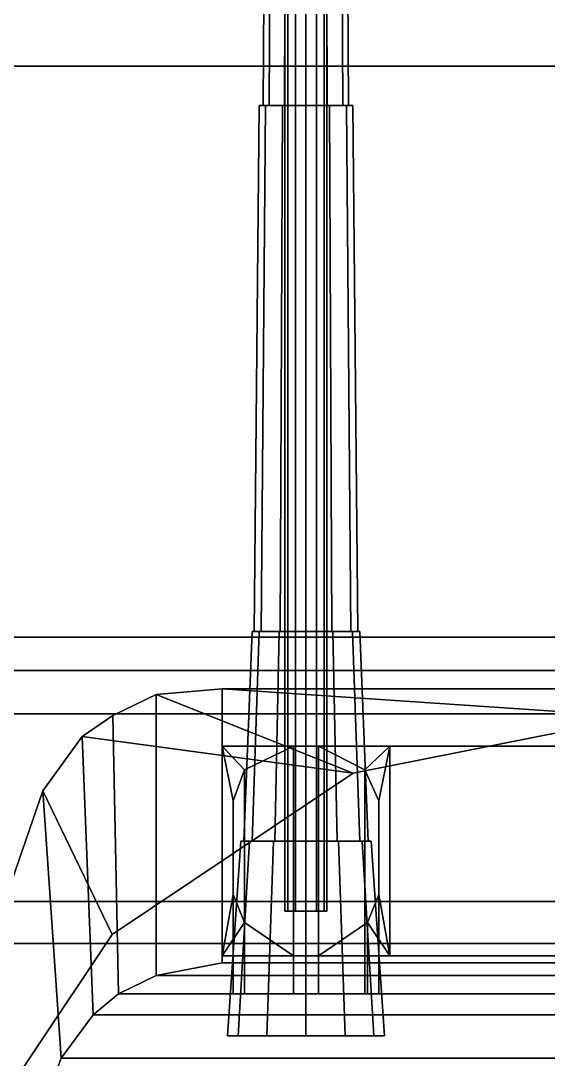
# Model space of a CAD drawing. Header units: millimetres. Extents: x -15 to 15, y -108 to 101.
# Drawn here: x -4.41 to -0.64, y -6.36 to 1.07 of the extents above; entities that cross this region are included whole.
import ezdxf

# ---------------------------------------------------------------- set-up
doc = ezdxf.new("R2010")
doc.units = ezdxf.units.MM
for name, color, linetype in [('citadelle', 3, 'Continuous'), ('gun', 1, 'Continuous'), ('superstructure', 4, 'Continuous'), ('turret', 2, 'Continuous')]:
    doc.layers.add(name, color=color, linetype=linetype)

msp = doc.modelspace()

# ---------------------------------------------------------------- linework, layer by layer
for points in [[(-6.59, 2.36, -9.51), (0, 2.36, -9.55), (0, -3.58, -9.55), (-6.59, -3.58, -9.51)], [(-6.59, -3.58, -9.51), (0, -3.58, -9.55), (0, -9.44, -9.55), (-6.59, -9.44, -9.5)]]:
    msp.add_3dface(points)
at = {"layer": 'citadelle'}
for points in [[(12.07, 6.28, 4.59), (-12.07, 6.28, 4.59), (-12.13, 0.74, 4.59), (12.13, 0.74, 4.59)], [(12.13, 0.74, 4.59), (-12.13, 0.74, 4.59), (-13.6, -3.34, 4.59), (13.6, -3.34, 4.59)], [(13.6, -3.34, 4.59), (-13.6, -3.34, 4.59), (-12.99, -3.89, 4.59), (12.99, -3.89, 4.59)], [(12.99, -3.89, 4.59), (-12.99, -3.89, 4.59), (-12.34, -5.23, 4.59), (12.34, -5.23, 4.59)], [(12.34, -5.23, 4.59), (-12.34, -5.23, 4.59), (-12.41, -5.53, 4.59), (12.41, -5.53, 4.59)], [(12.41, -5.53, 4.59), (-12.41, -5.53, 4.59), (-13.09, -9.43, 4.59), (13.09, -9.43, 4.59)]]:
    msp.add_3dface(points, dxfattribs=at)
at = {"layer": 'gun'}
for points in [[(-2.65, 4.7, 6.93), (-2.6125, 4.7, 6.79), (-2.6341, 0.46, 6.7775), (-2.675, 0.46, 6.93)], [(-2.6125, 4.7, 7.07), (-2.65, 4.7, 6.93), (-2.675, 0.46, 6.93), (-2.6341, 0.46, 7.0825)], [(-2.6125, 4.7, 6.79), (-2.51, 4.7, 6.6875), (-2.5225, 0.46, 6.6659), (-2.6341, 0.46, 6.7775)], [(-2.51, 4.7, 7.1725), (-2.6125, 4.7, 7.07), (-2.6341, 0.46, 7.0825), (-2.5225, 0.46, 7.1941)], [(-2.51, 4.7, 6.6875), (-2.37, 4.7, 6.65), (-2.37, 0.46, 6.625), (-2.5225, 0.46, 6.6659)], [(-2.37, 4.7, 7.21), (-2.51, 4.7, 7.1725), (-2.5225, 0.46, 7.1941), (-2.37, 0.46, 7.235)], [(-2.4999, -5.3, 7.005), (-2.52, -5.3, 6.93), (-2.52, 4.7, 6.93), (-2.4999, 4.7, 7.005)], [(-2.52, -5.3, 6.93), (-2.4999, -5.3, 6.855), (-2.4999, 4.7, 6.855), (-2.52, 4.7, 6.93)], [(-2.445, -5.3, 7.0599), (-2.4999, -5.3, 7.005), (-2.4999, 4.7, 7.005), (-2.445, 4.7, 7.0599)], [(-2.4999, -5.3, 6.855), (-2.445, -5.3, 6.8001), (-2.445, 4.7, 6.8001), (-2.4999, 4.7, 6.855)], [(-2.445, -5.3, 6.8001), (-2.37, -5.3, 6.78), (-2.37, 4.7, 6.78), (-2.445, 4.7, 6.8001)], [(-2.37, -5.3, 7.08), (-2.445, -5.3, 7.0599), (-2.445, 4.7, 7.0599), (-2.37, 4.7, 7.08)], [(-2.37, -5.3, 6.78), (-2.295, -5.3, 6.8001), (-2.295, 4.7, 6.8001), (-2.37, 4.7, 6.78)], [(-2.295, -5.3, 7.0599), (-2.37, -5.3, 7.08), (-2.37, 4.7, 7.08), (-2.295, 4.7, 7.0599)], [(-2.37, 4.7, 6.65), (-2.23, 4.7, 6.6875), (-2.2175, 0.46, 6.6659), (-2.37, 0.46, 6.625)], [(-2.23, 4.7, 7.1725), (-2.37, 4.7, 7.21), (-2.37, 0.46, 7.235), (-2.2175, 0.46, 7.1941)], [(-2.295, -5.3, 6.8001), (-2.2401, -5.3, 6.855), (-2.2401, 4.7, 6.855), (-2.295, 4.7, 6.8001)], [(-2.2401, -5.3, 7.005), (-2.295, -5.3, 7.0599), (-2.295, 4.7, 7.0599), (-2.2401, 4.7, 7.005)], [(-2.2401, -5.3, 6.855), (-2.22, -5.3, 6.93), (-2.22, 4.7, 6.93), (-2.2401, 4.7, 6.855)], [(-2.22, -5.3, 6.93), (-2.2401, -5.3, 7.005), (-2.2401, 4.7, 7.005), (-2.22, 4.7, 6.93)], [(-2.23, 4.7, 6.6875), (-2.1275, 4.7, 6.79), (-2.1059, 0.46, 6.7775), (-2.2175, 0.46, 6.6659)], [(-2.1275, 4.7, 7.07), (-2.23, 4.7, 7.1725), (-2.2175, 0.46, 7.1941), (-2.1059, 0.46, 7.0825)], [(-2.1275, 4.7, 6.79), (-2.09, 4.7, 6.93), (-2.065, 0.46, 6.93), (-2.1059, 0.46, 6.7775)], [(-2.09, 4.7, 6.93), (-2.1275, 4.7, 7.07), (-2.1059, 0.46, 7.0825), (-2.065, 0.46, 6.93)], [(-2.705, 0.46, 6.93), (-2.6601, 0.46, 6.7625), (-2.6904, -3.3, 6.745), (-2.74, -3.3, 6.93)], [(-2.6601, 0.46, 7.0975), (-2.705, 0.46, 6.93), (-2.74, -3.3, 6.93), (-2.6904, -3.3, 7.115)], [(-2.675, 0.46, 6.93), (-2.6341, 0.46, 6.7775), (-2.6601, 0.46, 6.7625), (-2.705, 0.46, 6.93)], [(-2.6341, 0.46, 7.0825), (-2.675, 0.46, 6.93), (-2.705, 0.46, 6.93), (-2.6601, 0.46, 7.0975)], [(-2.6601, 0.46, 6.7625), (-2.5375, 0.46, 6.6399), (-2.555, -3.3, 6.6096), (-2.6904, -3.3, 6.745)], [(-2.5375, 0.46, 7.2201), (-2.6601, 0.46, 7.0975), (-2.6904, -3.3, 7.115), (-2.555, -3.3, 7.2504)], [(-2.6341, 0.46, 6.7775), (-2.5225, 0.46, 6.6659), (-2.5375, 0.46, 6.6399), (-2.6601, 0.46, 6.7625)], [(-2.5225, 0.46, 7.1941), (-2.6341, 0.46, 7.0825), (-2.6601, 0.46, 7.0975), (-2.5375, 0.46, 7.2201)], [(-2.5375, 0.46, 6.6399), (-2.37, 0.46, 6.595), (-2.37, -3.3, 6.56), (-2.555, -3.3, 6.6096)], [(-2.37, 0.46, 7.265), (-2.5375, 0.46, 7.2201), (-2.555, -3.3, 7.2504), (-2.37, -3.3, 7.3)], [(-2.5225, 0.46, 6.6659), (-2.37, 0.46, 6.625), (-2.37, 0.46, 6.595), (-2.5375, 0.46, 6.6399)], [(-2.37, 0.46, 7.235), (-2.5225, 0.46, 7.1941), (-2.5375, 0.46, 7.2201), (-2.37, 0.46, 7.265)], [(-2.37, 0.46, 6.595), (-2.2025, 0.46, 6.6399), (-2.185, -3.3, 6.6096), (-2.37, -3.3, 6.56)], [(-2.2025, 0.46, 7.2201), (-2.37, 0.46, 7.265), (-2.37, -3.3, 7.3), (-2.185, -3.3, 7.2504)], [(-2.37, 0.46, 6.625), (-2.2175, 0.46, 6.6659), (-2.2025, 0.46, 6.6399), (-2.37, 0.46, 6.595)], [(-2.2175, 0.46, 7.1941), (-2.37, 0.46, 7.235), (-2.37, 0.46, 7.265), (-2.2025, 0.46, 7.2201)], [(-2.2175, 0.46, 6.6659), (-2.1059, 0.46, 6.7775), (-2.0799, 0.46, 6.7625), (-2.2025, 0.46, 6.6399)], [(-2.1059, 0.46, 7.0825), (-2.2175, 0.46, 7.1941), (-2.2025, 0.46, 7.2201), (-2.0799, 0.46, 7.0975)], [(-2.2025, 0.46, 6.6399), (-2.0799, 0.46, 6.7625), (-2.0496, -3.3, 6.745), (-2.185, -3.3, 6.6096)], [(-2.0799, 0.46, 7.0975), (-2.2025, 0.46, 7.2201), (-2.185, -3.3, 7.2504), (-2.0496, -3.3, 7.115)], [(-2.1059, 0.46, 6.7775), (-2.065, 0.46, 6.93), (-2.035, 0.46, 6.93), (-2.0799, 0.46, 6.7625)], [(-2.065, 0.46, 6.93), (-2.1059, 0.46, 7.0825), (-2.0799, 0.46, 7.0975), (-2.035, 0.46, 6.93)], [(-2.0799, 0.46, 6.7625), (-2.035, 0.46, 6.93), (-2, -3.3, 6.93), (-2.0496, -3.3, 6.745)], [(-2.035, 0.46, 6.93), (-2.0799, 0.46, 7.0975), (-2.0496, -3.3, 7.115), (-2, -3.3, 6.93)], [(-2.7554, -4.8, 6.7075), (-2.815, -4.8, 6.93), (-2.755, -3.3, 6.93), (-2.7034, -3.3, 6.7375)], [(-2.815, -4.8, 6.93), (-2.7554, -4.8, 7.1525), (-2.7034, -3.3, 7.1225), (-2.755, -3.3, 6.93)], [(-2.5925, -4.8, 6.5446), (-2.7554, -4.8, 6.7075), (-2.7034, -3.3, 6.7375), (-2.5625, -3.3, 6.5966)], [(-2.7554, -4.8, 7.1525), (-2.5925, -4.8, 7.3154), (-2.5625, -3.3, 7.2634), (-2.7034, -3.3, 7.1225)], [(-2.74, -3.3, 6.93), (-2.6904, -3.3, 6.745), (-2.7034, -3.3, 6.7375), (-2.755, -3.3, 6.93)], [(-2.6904, -3.3, 7.115), (-2.74, -3.3, 6.93), (-2.755, -3.3, 6.93), (-2.7034, -3.3, 7.1225)], [(-2.6904, -3.3, 6.745), (-2.555, -3.3, 6.6096), (-2.5625, -3.3, 6.5966), (-2.7034, -3.3, 6.7375)], [(-2.555, -3.3, 7.2504), (-2.6904, -3.3, 7.115), (-2.7034, -3.3, 7.1225), (-2.5625, -3.3, 7.2634)], [(-2.37, -4.8, 6.485), (-2.5925, -4.8, 6.5446), (-2.5625, -3.3, 6.5966), (-2.37, -3.3, 6.545)], [(-2.5925, -4.8, 7.3154), (-2.37, -4.8, 7.375), (-2.37, -3.3, 7.315), (-2.5625, -3.3, 7.2634)], [(-2.555, -3.3, 6.6096), (-2.37, -3.3, 6.56), (-2.37, -3.3, 6.545), (-2.5625, -3.3, 6.5966)], [(-2.37, -3.3, 7.3), (-2.555, -3.3, 7.2504), (-2.5625, -3.3, 7.2634), (-2.37, -3.3, 7.315)], [(-2.1475, -4.8, 6.5446), (-2.37, -4.8, 6.485), (-2.37, -3.3, 6.545), (-2.1775, -3.3, 6.5966)], [(-2.37, -3.3, 6.56), (-2.185, -3.3, 6.6096), (-2.1775, -3.3, 6.5966), (-2.37, -3.3, 6.545)], [(-2.37, -4.8, 7.375), (-2.1475, -4.8, 7.3154), (-2.1775, -3.3, 7.2634), (-2.37, -3.3, 7.315)], [(-2.185, -3.3, 7.2504), (-2.37, -3.3, 7.3), (-2.37, -3.3, 7.315), (-2.1775, -3.3, 7.2634)], [(-2.185, -3.3, 6.6096), (-2.0496, -3.3, 6.745), (-2.0366, -3.3, 6.7375), (-2.1775, -3.3, 6.5966)], [(-2.0496, -3.3, 7.115), (-2.185, -3.3, 7.2504), (-2.1775, -3.3, 7.2634), (-2.0366, -3.3, 7.1225)], [(-1.9846, -4.8, 6.7075), (-2.1475, -4.8, 6.5446), (-2.1775, -3.3, 6.5966), (-2.0366, -3.3, 6.7375)], [(-2.1475, -4.8, 7.3154), (-1.9846, -4.8, 7.1525), (-2.0366, -3.3, 7.1225), (-2.1775, -3.3, 7.2634)], [(-2.0496, -3.3, 6.745), (-2, -3.3, 6.93), (-1.985, -3.3, 6.93), (-2.0366, -3.3, 6.7375)], [(-2, -3.3, 6.93), (-2.0496, -3.3, 7.115), (-2.0366, -3.3, 7.1225), (-1.985, -3.3, 6.93)], [(-1.925, -4.8, 6.93), (-1.9846, -4.8, 6.7075), (-2.0366, -3.3, 6.7375), (-1.985, -3.3, 6.93)], [(-1.9846, -4.8, 7.1525), (-1.925, -4.8, 6.93), (-1.985, -3.3, 6.93), (-2.0366, -3.3, 7.1225)], [(-2.855, -6.19, 6.65), (-2.93, -6.19, 6.93), (-2.835, -4.8, 6.93), (-2.7727, -4.8, 6.6975)], [(-2.93, -6.19, 6.93), (-2.855, -6.19, 7.21), (-2.7727, -4.8, 7.1625), (-2.835, -4.8, 6.93)], [(-2.65, -6.19, 6.445), (-2.855, -6.19, 6.65), (-2.7727, -4.8, 6.6975), (-2.6025, -4.8, 6.5273)], [(-2.855, -6.19, 7.21), (-2.65, -6.19, 7.415), (-2.6025, -4.8, 7.3327), (-2.7727, -4.8, 7.1625)], [(-2.815, -4.8, 6.93), (-2.7554, -4.8, 6.7075), (-2.7727, -4.8, 6.6975), (-2.835, -4.8, 6.93)], [(-2.7554, -4.8, 7.1525), (-2.815, -4.8, 6.93), (-2.835, -4.8, 6.93), (-2.7727, -4.8, 7.1625)], [(-2.7554, -4.8, 6.7075), (-2.5925, -4.8, 6.5446), (-2.6025, -4.8, 6.5273), (-2.7727, -4.8, 6.6975)], [(-2.5925, -4.8, 7.3154), (-2.7554, -4.8, 7.1525), (-2.7727, -4.8, 7.1625), (-2.6025, -4.8, 7.3327)], [(-2.37, -6.19, 6.37), (-2.65, -6.19, 6.445), (-2.6025, -4.8, 6.5273), (-2.37, -4.8, 6.465)], [(-2.65, -6.19, 7.415), (-2.37, -6.19, 7.49), (-2.37, -4.8, 7.395), (-2.6025, -4.8, 7.3327)], [(-2.5925, -4.8, 6.5446), (-2.37, -4.8, 6.485), (-2.37, -4.8, 6.465), (-2.6025, -4.8, 6.5273)], [(-2.37, -4.8, 7.375), (-2.5925, -4.8, 7.3154), (-2.6025, -4.8, 7.3327), (-2.37, -4.8, 7.395)], [(-2.09, -6.19, 6.445), (-2.37, -6.19, 6.37), (-2.37, -4.8, 6.465), (-2.1375, -4.8, 6.5273)], [(-2.37, -4.8, 6.485), (-2.1475, -4.8, 6.5446), (-2.1375, -4.8, 6.5273), (-2.37, -4.8, 6.465)], [(-2.37, -6.19, 7.49), (-2.09, -6.19, 7.415), (-2.1375, -4.8, 7.3327), (-2.37, -4.8, 7.395)], [(-2.1475, -4.8, 7.3154), (-2.37, -4.8, 7.375), (-2.37, -4.8, 7.395), (-2.1375, -4.8, 7.3327)], [(-2.1475, -4.8, 6.5446), (-1.9846, -4.8, 6.7075), (-1.9673, -4.8, 6.6975), (-2.1375, -4.8, 6.5273)], [(-1.9846, -4.8, 7.1525), (-2.1475, -4.8, 7.3154), (-2.1375, -4.8, 7.3327), (-1.9673, -4.8, 7.1625)], [(-1.885, -6.19, 6.65), (-2.09, -6.19, 6.445), (-2.1375, -4.8, 6.5273), (-1.9673, -4.8, 6.6975)], [(-2.09, -6.19, 7.415), (-1.885, -6.19, 7.21), (-1.9673, -4.8, 7.1625), (-2.1375, -4.8, 7.3327)], [(-1.9846, -4.8, 6.7075), (-1.925, -4.8, 6.93), (-1.905, -4.8, 6.93), (-1.9673, -4.8, 6.6975)], [(-1.925, -4.8, 6.93), (-1.9846, -4.8, 7.1525), (-1.9673, -4.8, 7.1625), (-1.905, -4.8, 6.93)], [(-1.81, -6.19, 6.93), (-1.885, -6.19, 6.65), (-1.9673, -4.8, 6.6975), (-1.905, -4.8, 6.93)], [(-1.885, -6.19, 7.21), (-1.81, -6.19, 6.93), (-1.905, -4.8, 6.93), (-1.9673, -4.8, 7.1625)]]:
    msp.add_3dface(points, dxfattribs=at)
at = {"layer": 'superstructure'}
for points in [[(0, -3.91, 4.59), (-2.032, -4.3142, 4.59), (-2.032, -4.3142, 5.72), (0, -3.91, 5.72)], [(-2.032, -4.3142, 4.59), (-3.7547, -5.4653, 4.59), (-3.7547, -5.4653, 5.72), (-2.032, -4.3142, 5.72)], [(-3.7547, -5.4653, 4.59), (-4.9058, -7.188, 4.59), (-4.9058, -7.188, 5.72), (-3.7547, -5.4653, 5.72)]]:
    msp.add_3dface(points, dxfattribs=at)
at = {"layer": 'turret'}
for points in [[(-2.97, -3.71, 5.72), (-3.44, -3.75, 5.72), (-3.44, -5.76, 8.22), (-2.97, -5.67, 8.21)], [(-2.97, -3.71, 5.72), (0, -3.91, 5.72), (-2.032, -4.3142, 5.72), (-3.44, -3.75, 5.72)], [(2.97, -3.71, 5.72), (2.97, -3.71, 5.72), (0, -3.91, 5.72), (-2.97, -3.71, 5.72)], [(2.97, -3.71, 5.72), (-2.97, -3.71, 5.72), (-2.97, -4.12, 6.2409), (2.97, -4.12, 6.2409)], [(-3.75, -3.9, 5.72), (-3.44, -3.75, 5.72), (-2.032, -4.3142, 5.72), (-3.97, -4.05, 5.72)], [(-3.44, -3.75, 5.72), (-3.75, -3.9, 5.72), (-3.71, -5.89, 8.23), (-3.44, -5.76, 8.22)], [(-3.75, -3.9, 5.72), (-3.97, -4.05, 5.72), (-3.89, -6.04, 8.24), (-3.71, -5.89, 8.23)], [(-3.97, -4.05, 5.72), (-2.032, -4.3142, 5.72), (-3.7547, -5.4653, 5.72), (-4.25, -4.44, 5.72)], [(-3.97, -4.05, 5.72), (-4.25, -4.44, 5.72), (-4.12, -6.35, 8.27), (-3.89, -6.04, 8.24)], [(-2.81, -4.29, 6.4568), (-2.46, -4.12, 6.2409), (-2.97, -4.12, 6.2409), (-2.81, -4.29, 6.4568)], [(-2.89, -4.51, 6.7363), (-2.81, -4.29, 6.4568), (-2.97, -4.12, 6.2409), (-2.89, -4.51, 6.7363)], [(-2.89, -4.51, 6.7363), (-2.97, -4.12, 6.2409), (-2.97, -5.62, 8.1465), (-2.89, -5.18, 7.5875)], [(-2.81, -4.29, 6.4568), (-2.81, -5.89, 6.4568), (-2.46, -5.89, 6.2409), (-2.46, -4.12, 6.2409)], [(-2.46, -4.12, 6.2409), (-2.46, -5.89, 6.2409), (-2.28, -5.89, 6.2409), (-2.28, -4.12, 6.2409)], [(-1.95, -4.29, 6.4568), (-1.77, -4.12, 6.2409), (-2.28, -4.12, 6.2409), (-1.95, -4.29, 6.4568)], [(-2.28, -4.12, 6.2409), (-2.28, -5.89, 6.2409), (-1.95, -5.89, 6.4568), (-1.95, -4.29, 6.4568)], [(-1.85, -4.51, 6.7363), (-1.77, -4.12, 6.2409), (-1.95, -4.29, 6.4568), (-1.85, -4.51, 6.7363)], [(-1.77, -4.12, 6.2409), (-1.85, -4.51, 6.7363), (-1.85, -5.18, 7.5875), (-1.77, -5.62, 8.1465)], [(-0.52, -4.12, 6.2409), (-1.77, -4.12, 6.2409), (-1.77, -5.62, 8.1465), (-0.52, -5.62, 8.1465)], [(-2.89, -4.51, 6.7363), (-2.89, -5.89, 6.7363), (-2.81, -5.89, 6.4568), (-2.81, -4.29, 6.4568)], [(-1.95, -4.29, 6.4568), (-1.95, -5.89, 6.4568), (-1.85, -5.89, 6.7363), (-1.85, -4.51, 6.7363)], [(-4.25, -4.44, 5.72), (-3.7547, -5.4653, 5.72), (-4.9058, -7.188, 5.72), (-5.42, -7.83, 5.72)], [(-4.25, -4.44, 5.72), (-5.42, -7.83, 5.72), (-4.67, -7.85, 8.41), (-4.12, -6.35, 8.27)], [(-2.89, -5.18, 7.5875), (-2.89, -5.89, 7.5875), (-2.89, -5.89, 6.7363), (-2.89, -4.51, 6.7363)], [(-1.85, -4.51, 6.7363), (-1.85, -5.89, 6.7363), (-1.85, -5.89, 7.5875), (-1.85, -5.18, 7.5875)], [(-2.81, -5.38, 7.8416), (-2.89, -5.18, 7.5875), (-2.97, -5.62, 8.1465), (-2.81, -5.38, 7.8416)], [(-2.81, -5.38, 7.8416), (-2.81, -5.89, 7.8416), (-2.89, -5.89, 7.5875), (-2.89, -5.18, 7.5875)], [(-1.77, -5.62, 8.1465), (-1.85, -5.18, 7.5875), (-1.93, -5.38, 7.8416), (-1.77, -5.62, 8.1465)], [(-1.85, -5.18, 7.5875), (-1.85, -5.89, 7.5875), (-1.93, -5.89, 7.8416), (-1.93, -5.38, 7.8416)], [(-2.46, -5.62, 8.1465), (-2.81, -5.38, 7.8416), (-2.97, -5.62, 8.1465), (-2.46, -5.62, 8.1465)], [(-2.46, -5.62, 8.1465), (-2.46, -5.89, 8.1465), (-2.81, -5.89, 7.8416), (-2.81, -5.38, 7.8416)], [(-1.77, -5.62, 8.1465), (-1.93, -5.38, 7.8416), (-2.28, -5.62, 8.1465), (-1.77, -5.62, 8.1465)], [(-1.93, -5.38, 7.8416), (-1.93, -5.89, 7.8416), (-2.28, -5.89, 8.1465), (-2.28, -5.62, 8.1465)], [(2.97, -5.67, 8.21), (2.97, -5.62, 8.1465), (-2.97, -5.62, 8.1465), (-2.97, -5.67, 8.21)], [(-2.28, -5.62, 8.1465), (-2.28, -5.89, 8.1465), (-2.46, -5.89, 8.1465), (-2.46, -5.62, 8.1465)], [(-2.97, -5.67, 8.21), (-3.44, -5.76, 8.22), (3.44, -5.76, 8.22), (2.97, -5.67, 8.21)], [(-3.44, -5.76, 8.22), (-3.71, -5.89, 8.23), (3.71, -5.89, 8.23), (3.44, -5.76, 8.22)], [(-3.71, -5.89, 8.23), (-3.89, -6.04, 8.24), (3.89, -6.04, 8.24), (3.71, -5.89, 8.23)], [(-3.89, -6.04, 8.24), (-4.12, -6.35, 8.27), (4.12, -6.35, 8.27), (3.89, -6.04, 8.24)], [(-4.12, -6.35, 8.27), (-4.67, -7.85, 8.41), (4.67, -7.85, 8.41), (4.12, -6.35, 8.27)]]:
    msp.add_3dface(points, dxfattribs=at)

doc.saveas('drawing.dxf')
